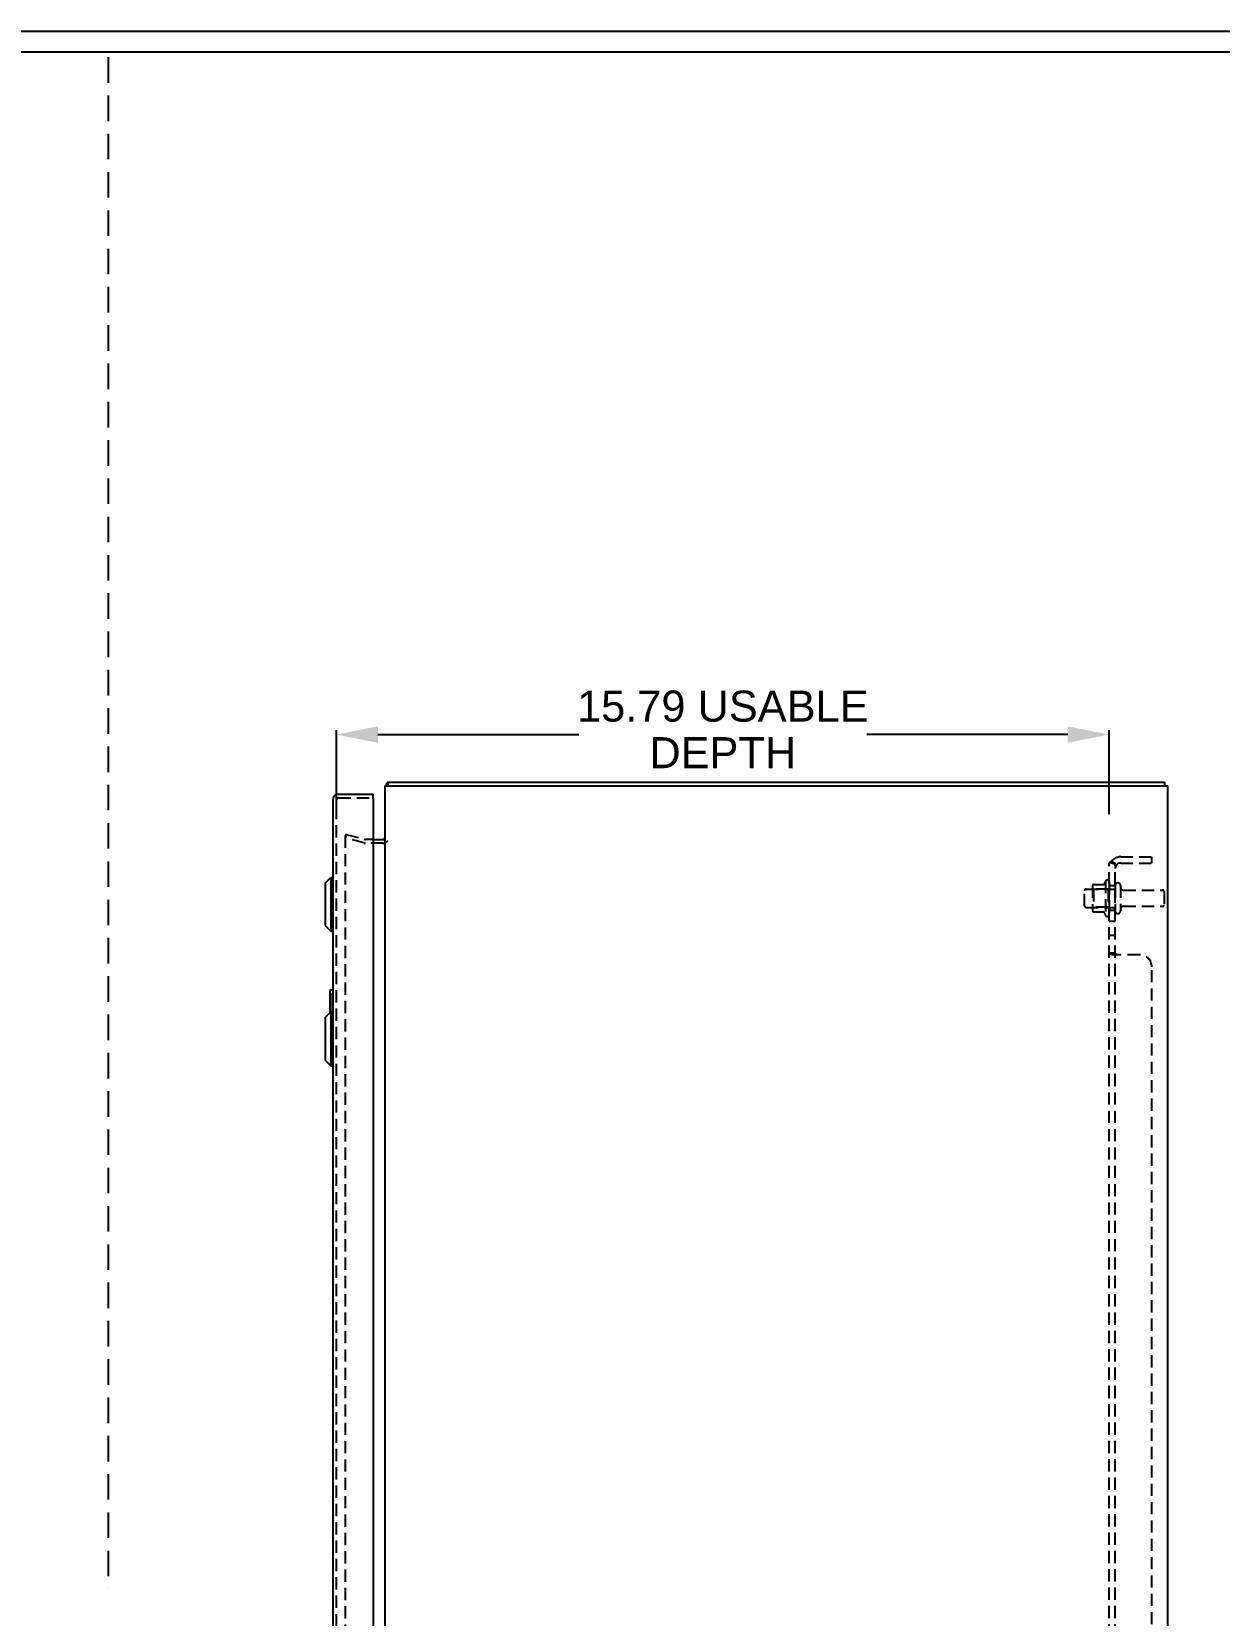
# Model space of a CAD drawing. Header units: inches. Extents: x 0 to 143, y 0 to 92.
# Drawn here: x 69.99 to 94.26, y 59.69 to 92.07 of the extents above; entities that cross this region are included whole.
import ezdxf
from ezdxf.enums import TextEntityAlignment as Align

# ---------------------------------------------------------------- set-up
doc = ezdxf.new("R2010")
doc.units = ezdxf.units.IN
doc.header["$MEASUREMENT"] = 0
doc.linetypes.add('HIDDEN', pattern=[0.375, 0.25, -0.125])
doc.linetypes.add('HIDDEN2', pattern=[0.1875, 0.125, -0.0625])
for name, color, linetype in [('DEFAULT_2', 8, 'HIDDEN'), ('DIMENSIONS', 7, 'Continuous'), ('DOOR_ASSEMBLY', 7, 'Continuous'), ('SUBPANEL', 7, 'Continuous')]:
    doc.layers.add(name, color=color, linetype=linetype)
doc.layers.add('MidPoint', color=210, linetype='HIDDEN2', plot=False)
doc.styles.add('Fields', font='simplex.shx', dxfattribs={"height": 0.185})
doc.styles.get("Standard").update_dxf_attribs({"font": 'arial.ttf'})
doc.dimstyles.new('DIMSTYLE_1', dxfattribs={"dimtxt": 0.634328, "dimasz": 0.845771, "dimexe": 0.09, "dimexo": 0.07, "dimgap": 0.0375, "dimtad": 0, "dimtih": 1, "dimtoh": 1, "dimzin": 4, "dimdsep": 46, "dimtxsty": 'Standard', "dimblk": '_FILLED', "dimblk1": '_FILLED', "dimblk2": '_FILLED', "dimcen": 0.09, "dimadec": 3, "dimazin": 1, "dimtfac": 1, "dimtdec": 3, "dimtofl": 0, "dimtmove": 0, "dimatfit": 3, "dimldrblk": '_FILLED', "dimfxl": 1, "dimtolj": 1, "dimtzin": 4, "dimarcsym": 0})

# ---------------------------------------------------------------- blocks, each defined once
blk = doc.blocks.new('RG_Master_Ver_4_2_2')
at = {"color": 3}
blk.add_line((34.0276, 21.856), (0.25, 21.856), dxfattribs=at)
blk.add_lwpolyline([(0, -0.044), (34.25, -0.044), (34.25, 21.956), (0, 21.956)], close=True, dxfattribs=at)
at = {"layer": 'MidPoint'}
blk.add_line((17.1412, 21.831), (17.1412, 14.331), dxfattribs=at)
at = {"style": 'Fields'}
for tag, p in [('DESCRIPTION_3', (13.1158, 1.307)), ('DRN_3', (15.4724, 1.307)), ('CHK_3', (16.5293, 1.307)), ('APP_3', (17.5522, 1.307)), ('DATE_3', (18.8294, 1.307)), ('CUSTOMER', (28.9966, 1.2135)), ('DRAWING_DESC', (32.2295, 1.2455)), ('DESCRIPTION_2', (13.1158, 0.9513)), ('DRN_2', (15.4724, 0.9513)), ('CHK_2', (16.5293, 0.9513)), ('APP_2', (17.5522, 0.9513)), ('DATE_2', (18.8294, 0.9513)), ('SIZE', (30.7145, 0.8944)), ('DRAWING_#', (32.125, 0.8944)), ('REV', (33.5429, 0.8944)), ('DESCRIPTION_1', (13.1158, 0.5956)), ('DRN_1', (15.4724, 0.5956)), ('CHK_1', (16.5293, 0.5956)), ('APP_1', (17.5522, 0.5956)), ('DATE_1', (18.8294, 0.5956)), ('PROJECT_#', (28.9813, 0.5809)), ('DRN_BY', (30.875, 0.5245)), ('CHK_BY', (31.7615, 0.5245)), ('APP_BY', (32.75, 0.5245)), ('SCALE', (33.6518, 0.5245)), ('PROJECT_NAME', (29.021, 0.1759)), ('SHEETNUM', (32.7527, 0.1759)), ('TTL_SHTS', (33.5471, 0.1759))]:
    blk.add_attdef(tag, text='', height=0.125, dxfattribs=at).set_placement(p, align=Align.CENTER)
at = {"style": 'Fields', "flags": 9}
blk.add_attdef('WD_TB', (9.9529, 0.1939), '', height=0.0638, dxfattribs=at)
blk = doc.blocks.new('_FILLED')
at = {"color": 0, "linetype": 'ByBlock'}
blk.add_solid([(0, 0), (-1, 0.2), (-1, -0.2)], dxfattribs=at)
blk = doc.blocks.new('*D10')
at = {"layer": 'Defpoints', "color": 0, "linetype": 'Continuous', "transparency": 16777216}
for p in [(76.216, 77.698), (76.216, 76), (92.009, 76)]:
    blk.add_point(p, dxfattribs=at)
at = {"layer": 'DIMENSIONS', "color": 0, "linetype": 'Continuous', "lineweight": -2, "transparency": 16777216}
for p, q in [((76.216, 76.07), (76.216, 77.788)), ((77.062, 77.698), (81.167, 77.698)), ((91.163, 77.698), (87.058, 77.698)), ((92.009, 76.07), (92.009, 77.788))]:
    blk.add_line(p, q, dxfattribs=at)
at = {"layer": 'DIMENSIONS', "color": 0, "linetype": 'Continuous', "lineweight": -2, "transparency": 16777216, "xscale": 0.8457711443000001, "yscale": 0.8457711443000001, "zscale": 0.8457711443000001, "rotation": 180}
blk.add_blockref('_FILLED', (76.216, 77.698), dxfattribs=at)
at = {"layer": 'DIMENSIONS', "color": 0, "linetype": 'Continuous', "lineweight": -2, "transparency": 16777216, "xscale": 0.8457711443000001, "yscale": 0.8457711443000001, "zscale": 0.8457711443000001}
blk.add_blockref('_FILLED', (92.009, 77.698), dxfattribs=at)
at = {"layer": 'DIMENSIONS', "color": 0, "linetype": 'Continuous', "transparency": 16777216, "insert": (84.113, 78.597), "char_height": 0.63433, "width": 5.95184, "attachment_point": 2, "line_spacing_factor": 0.9}
blk.add_mtext('\\A1;15.79 USABLE\\PDEPTH', dxfattribs=at)

msp = doc.modelspace()

# ---------------------------------------------------------------- linework, layer by layer
at = {"color": 7, "linetype": 'Continuous'}
for p, q in [((77.27203, 76.65304), (77.27203, 76.72804)), ((93.14603, 76.65304), (93.14603, 76.72804))]:
    msp.add_line(p, q, dxfattribs=at)
at = {"color": 3, "linetype": 'Continuous'}
for p, q in [((77.27203, 76.72804), (93.14603, 76.72804)), ((77.20903, 40.80304), (77.20903, 76.65304)), ((77.20903, 76.65304), (93.20903, 76.65304)), ((93.20903, 40.80304), (93.20903, 76.65304)), ((76.96603, 75.55304), (77.16703, 75.55304))]:
    msp.add_line(p, q, dxfattribs=at)
for points in [[(77.25779, 76.71385), (77.25899, 76.71604), (77.26018, 76.7181), (77.26134, 76.71998), (77.26252, 76.72172), (77.26381, 76.72338), (77.26512, 76.72481), (77.26642, 76.72595), (77.26768, 76.72681), (77.2689, 76.72742), (77.27004, 76.7278), (77.27109, 76.72799), (77.27203, 76.72804)], [(77.2469, 76.69722), (77.24844, 76.69878), (77.24991, 76.70056), (77.25133, 76.70254), (77.25271, 76.70469), (77.25404, 76.70695), (77.25533, 76.70927), (77.25779, 76.71385)]]:
    msp.add_lwpolyline(points, dxfattribs=at)
for centre, radius, start, end in [((77.32603, 76.61104), 0.117, 132.556918, 158.957349), ((77.16703, 75.59504), 0.042, 270, 0)]:
    msp.add_arc(centre, radius, start, end, dxfattribs=at)
at = {"layer": 'DEFAULT_2', "color": 8, "linetype": 'HIDDEN'}
for p, q in [((76.41581, 75.65735), (76.3964, 75.58491)), ((76.3965, 75.63237), (76.3964, 75.63034)), ((76.3964, 75.63034), (76.3964, 41.82574)), ((76.78252, 75.48145), (76.3964, 75.58491)), ((76.41572, 75.65034), (76.41465, 75.65031)), ((76.41581, 75.65735), (76.80193, 75.55389)), ((76.96603, 75.55304), (76.8084, 75.55304)), ((77.16703, 75.47804), (76.8084, 75.47804)), ((91.50903, 74.19554), (91.50903, 74.51054)), ((91.53903, 74.54054), (92.13403, 74.54054)), ((91.67303, 74.60866), (91.67303, 74.09742)), ((91.69303, 74.53654), (91.67303, 74.55654)), ((91.68357, 74.63054), (91.91122, 74.63054)), ((91.69303, 74.53654), (91.69303, 74.16954)), ((91.98903, 74.53654), (91.69303, 74.53654)), ((91.93903, 74.70888), (91.93903, 73.9972)), ((91.98903, 74.53654), (92.00903, 74.55654)), ((91.98903, 74.53654), (91.98903, 74.16954)), ((92.00903, 74.68718), (92.00903, 74.0189)), ((92.13403, 74.61054), (92.13403, 74.09554)), ((92.24403, 74.61054), (92.24403, 74.09554)), ((92.30653, 74.51804), (93.10403, 74.51804)), ((93.13403, 74.48804), (93.13403, 74.21804)), ((91.53903, 74.16554), (92.13403, 74.16554)), ((91.69303, 74.16954), (91.67303, 74.14954)), ((91.98903, 74.16954), (91.69303, 74.16954)), ((91.98903, 74.16954), (92.00903, 74.14954)), ((92.30653, 74.18804), (93.10403, 74.18804)), ((91.68357, 74.07554), (91.91121, 74.07554))]:
    msp.add_line(p, q, dxfattribs=at)
for points in [[(76.41465, 75.65031), (76.41271, 75.6501), (76.4108, 75.64968), (76.40894, 75.64907), (76.40715, 75.64826), (76.40545, 75.64728), (76.40385, 75.64612), (76.40237, 75.6448), (76.40103, 75.64333), (76.39984, 75.64173), (76.39881, 75.64002), (76.39796, 75.6382), (76.39728, 75.63631), (76.39679, 75.63435), (76.3965, 75.63237)], [(76.42046, 75.64973), (76.41853, 75.65012), (76.4166, 75.65032), (76.41572, 75.65034)]]:
    msp.add_lwpolyline(points, dxfattribs=at)
for centre, radius, start, end in [((76.8084, 75.57804), 0.1, 255, 270), ((76.8084, 75.57804), 0.025, 255, 270), ((77.16703, 75.59504), 0.117, 270, 326.900175), ((91.53903, 74.51054), 0.03, 90, 180), ((91.81423, 74.60866), 0.1412, 174.791949, 180), ((91.68357, 74.62054), 0.01, 90, 174.80617), ((91.8925, 74.64054), 0.01, 270, 336.032072), ((92.53921, 74.35304), 0.69774, 149.336868, 156.032072), ((91.97067, 74.68718), 0.03836, 0, 145.550335), ((92.18903, 74.61054), 0.055, 0, 180), ((92.30653, 74.58054), 0.0625, 180, 270), ((93.10403, 74.48804), 0.03, 0, 90), ((91.53903, 74.19554), 0.03, 180, 270), ((92.30653, 74.12554), 0.0625, 90, 180), ((93.10403, 74.21804), 0.03, 270, 0), ((91.81423, 74.09742), 0.1412, 180, 185.208051), ((91.68357, 74.08554), 0.01, 185.19383, 270), ((91.8925, 74.06554), 0.01, 23.967928, 90), ((92.53921, 74.35304), 0.69774, 203.967928, 210.663132), ((91.97067, 74.0189), 0.03836, 214.449665, 0), ((92.18903, 74.09554), 0.055, 180, 0)]:
    msp.add_arc(centre, radius, start, end, dxfattribs=at)
at = {"layer": 'DOOR_ASSEMBLY', "color": 3, "linetype": 'Continuous'}
for p, q in [((76.25803, 76.47804), (76.96603, 76.47804)), ((76.14103, 76.36104), (76.14103, 41.09504)), ((76.96603, 76.38804), (76.96603, 41.06804))]:
    msp.add_line(p, q, dxfattribs=at)
at = {"layer": 'DOOR_ASSEMBLY', "color": 8, "linetype": 'HIDDEN'}
for p, q in [((76.25803, 76.40304), (76.95103, 76.40304)), ((76.21603, 41.09504), (76.21603, 76.36104))]:
    msp.add_line(p, q, dxfattribs=at)
at = {"layer": 'DOOR_ASSEMBLY', "color": 7, "linetype": 'Continuous'}
for p, q in [((76.96603, 76.40304), (76.95103, 76.40304)), ((76.96603, 76.40304), (76.96603, 76.47804)), ((75.98355, 74.66111), (76.10166, 74.77922)), ((75.98355, 74.66111), (75.98355, 73.79497)), ((76.10166, 74.77922), (76.10166, 73.67686)), ((76.10166, 74.77922), (76.14103, 74.77922)), ((75.98355, 73.79497), (76.10166, 73.67686)), ((76.10166, 73.67686), (76.14103, 73.67686)), ((76.08103, 72.46304), (76.08103, 72.00859)), ((76.09603, 72.47804), (76.14103, 72.47804)), ((76.1277, 72.37804), (76.1277, 72.02922)), ((75.98355, 71.91111), (76.10166, 72.02922)), ((75.98355, 71.91111), (75.98355, 71.04497)), ((76.10166, 72.02922), (76.10166, 70.92686)), ((76.10166, 72.02922), (76.14103, 72.02922)), ((75.98355, 71.04497), (76.10166, 70.92686)), ((76.10166, 70.92686), (76.14103, 70.92686))]:
    msp.add_line(p, q, dxfattribs=at)
msp.add_lwpolyline([(76.12603, 72.41421), (76.12652, 72.40853), (76.12692, 72.40268), (76.12726, 72.39668), (76.1275, 72.39057), (76.12765, 72.38435), (76.1277, 72.37804)], dxfattribs=at)
at = {"layer": 'DOOR_ASSEMBLY', "color": 3, "linetype": 'Continuous'}
for centre, radius, start, end in [((76.25803, 76.36104), 0.117, 90, 180), ((76.95103, 76.38804), 0.015, 0, 90)]:
    msp.add_arc(centre, radius, start, end, dxfattribs=at)
at = {"layer": 'DOOR_ASSEMBLY', "color": 8, "linetype": 'HIDDEN'}
msp.add_arc((76.25803, 76.36104), 0.042, 90, 180, dxfattribs=at)
at = {"layer": 'DOOR_ASSEMBLY', "color": 7, "linetype": 'Continuous'}
for centre, start, end in [((76.09603, 72.46304), 90, 180), ((76.12603, 72.46304), 0, 90)]:
    msp.add_arc(centre, 0.015, start, end, dxfattribs=at)
at = {"layer": 'SUBPANEL', "color": 8, "linetype": 'HIDDEN'}
for p, q in [((92.06299, 75.11033), (92.15953, 75.03093)), ((92.24603, 75.19679), (92.88403, 75.19679)), ((92.88403, 75.07179), (92.88403, 75.19679)), ((92.00903, 42.38429), (92.00903, 75.07179)), ((92.13403, 75.07179), (92.00903, 75.07179)), ((92.08464, 75.07006), (92.08589, 75.06977)), ((92.08589, 75.06977), (92.08717, 75.06947)), ((92.08717, 75.06947), (92.08847, 75.06914)), ((92.08847, 75.06914), (92.08981, 75.0688)), ((92.08981, 75.0688), (92.09116, 75.06844)), ((92.09116, 75.06844), (92.09254, 75.06807)), ((92.09465, 75.06746), (92.09608, 75.06704)), ((92.09608, 75.06704), (92.09755, 75.0666)), ((92.09755, 75.0666), (92.09903, 75.06613)), ((92.09903, 75.06613), (92.10055, 75.06565)), ((92.10055, 75.06565), (92.10209, 75.06514)), ((92.10209, 75.06514), (92.10367, 75.0646)), ((92.10367, 75.0646), (92.10527, 75.06404)), ((92.10527, 75.06404), (92.10691, 75.06346)), ((92.12038, 75.05804), (92.12189, 75.05736)), ((92.12189, 75.05736), (92.12335, 75.05669)), ((92.13403, 42.38429), (92.13403, 75.07179)), ((92.24603, 75.07179), (92.88403, 75.07179)), ((92.13403, 74.60304), (92.00903, 74.60304)), ((92.13403, 74.10304), (92.00903, 74.10304)), ((92.13403, 73.87482), (92.00903, 73.87482)), ((92.13403, 73.59382), (92.00903, 73.59382)), ((92.13403, 73.23214), (92.00903, 73.23214)), ((92.63403, 73.19679), (92.06299, 73.19679)), ((92.15955, 73.20435), (92.15903, 73.20576)), ((92.16007, 73.20148), (92.1599, 73.20293)), ((92.88403, 44.50929), (92.88403, 72.94679))]:
    msp.add_line(p, q, dxfattribs=at)
for points in [[(92.06299, 75.11033), (92.06122, 75.10839), (92.05915, 75.10649), (92.05676, 75.10463), (92.05409, 75.10283), (92.05116, 75.10109), (92.04802, 75.09942), (92.04473, 75.09781), (92.04135, 75.09626), (92.038, 75.09477), (92.0314, 75.0919)], [(92.0314, 75.0919), (92.02824, 75.09048), (92.02529, 75.08909), (92.02249, 75.08766), (92.01979, 75.08614), (92.01729, 75.08454), (92.01503, 75.08283), (92.01313, 75.08108), (92.01165, 75.07935), (92.01056, 75.07766), (92.0098, 75.07602), (92.00933, 75.07447), (92.0091, 75.07305), (92.00903, 75.07179)], [(92.07772, 75.07179), (92.07719, 75.07179), (92.07668, 75.0718), (92.0762, 75.07181), (92.07575, 75.07182), (92.07533, 75.07183), (92.07497, 75.07185), (92.07466, 75.07186), (92.07444, 75.07188), (92.0743, 75.07189), (92.07427, 75.07189)], [(92.07427, 75.07189), (92.07433, 75.07188), (92.07447, 75.07187), (92.0747, 75.07185), (92.07499, 75.07181), (92.07535, 75.07177), (92.07575, 75.07172), (92.07619, 75.07165), (92.07667, 75.07159), (92.07716, 75.07151), (92.07768, 75.07143), (92.07821, 75.07134), (92.07876, 75.07125), (92.07931, 75.07115), (92.07988, 75.07104), (92.08045, 75.07094), (92.08103, 75.07082), (92.08162, 75.07071), (92.08221, 75.07059), (92.08281, 75.07046), (92.08341, 75.07033), (92.08402, 75.0702), (92.08464, 75.07006)], [(92.09254, 75.06807), (92.09394, 75.06767), (92.09465, 75.06746)], [(92.10691, 75.06346), (92.10859, 75.06284), (92.10944, 75.06253), (92.1103, 75.0622), (92.11116, 75.06187), (92.11203, 75.06153), (92.1129, 75.06119), (92.11377, 75.06084), (92.11463, 75.06049), (92.11549, 75.06014), (92.11634, 75.05979), (92.11718, 75.05943), (92.118, 75.05908), (92.11881, 75.05873), (92.1196, 75.05839), (92.12038, 75.05804)], [(92.12335, 75.05669), (92.12476, 75.05603), (92.12545, 75.0557), (92.12613, 75.05537), (92.1268, 75.05504), (92.12746, 75.05471), (92.12811, 75.05439), (92.12875, 75.05406), (92.12939, 75.05373), (92.13001, 75.05341), (92.13063, 75.05309), (92.13123, 75.05277), (92.13183, 75.05245), (92.13241, 75.05213), (92.13298, 75.05182), (92.13354, 75.05151), (92.13409, 75.0512), (92.13462, 75.05089), (92.13514, 75.05059), (92.13564, 75.05029), (92.13612, 75.05001), (92.13657, 75.04974), (92.13697, 75.04948), (92.13734, 75.04926), (92.13764, 75.04906), (92.13787, 75.04892), (92.13801, 75.04882)], [(92.14871, 75.04798), (92.14689, 75.04995), (92.14506, 75.05199), (92.14326, 75.05407), (92.1415, 75.0562), (92.13977, 75.05845), (92.13821, 75.06069), (92.13688, 75.06285), (92.1358, 75.06491), (92.13499, 75.06686), (92.13443, 75.06867), (92.13413, 75.07031), (92.13403, 75.07179)], [(92.13801, 75.04882), (92.13808, 75.04878), (92.13806, 75.04879), (92.13796, 75.04885), (92.13781, 75.04897), (92.13759, 75.04912), (92.13734, 75.04931), (92.13705, 75.04953), (92.13672, 75.04977), (92.13637, 75.05004), (92.136, 75.05032), (92.13561, 75.05063), (92.13521, 75.05095), (92.13479, 75.05129), (92.13435, 75.05164)], [(92.15953, 75.03093), (92.15989, 75.03153), (92.16007, 75.0322), (92.16007, 75.03295), (92.1599, 75.03378), (92.15955, 75.0347), (92.15903, 75.03572), (92.15832, 75.03687), (92.1574, 75.03816), (92.15625, 75.03961), (92.15493, 75.04117), (92.15356, 75.04271), (92.15209, 75.04432), (92.14871, 75.04798)], [(92.00933, 73.22966), (92.0091, 73.23098), (92.00903, 73.23214)], [(92.01503, 73.22156), (92.01313, 73.2233), (92.01166, 73.22499), (92.01056, 73.22663), (92.0098, 73.2282), (92.00933, 73.22966), (92.0091, 73.23097), (92.00903, 73.23214)], [(92.01729, 73.21985), (92.01503, 73.22156), (92.01313, 73.2233), (92.01165, 73.225)], [(92.02824, 73.21381), (92.02529, 73.21522), (92.02249, 73.21668), (92.01979, 73.21823), (92.01729, 73.21985)], [(92.03467, 73.21098), (92.0314, 73.21239), (92.02824, 73.21381)], [(92.06299, 73.19679), (92.06122, 73.1982), (92.05915, 73.19961), (92.05676, 73.20104), (92.05408, 73.20247), (92.05115, 73.2039), (92.04802, 73.20533), (92.04473, 73.20676), (92.03467, 73.21098)], [(92.05676, 73.20104), (92.05409, 73.20247), (92.05116, 73.2039), (92.04802, 73.20533)], [(92.13443, 73.2296), (92.13413, 73.2309), (92.13403, 73.23214)], [(92.13977, 73.22279), (92.13821, 73.22417), (92.13688, 73.22554), (92.1358, 73.22691), (92.13499, 73.22827), (92.13444, 73.2296), (92.13413, 73.2309), (92.13403, 73.23214)], [(92.14149, 73.22144), (92.13977, 73.22279), (92.13821, 73.22417), (92.13688, 73.22554)], [(92.14506, 73.21892), (92.14326, 73.22017), (92.1415, 73.22144)], [(92.1574, 73.20858), (92.15625, 73.21002), (92.15493, 73.21141), (92.15356, 73.21267), (92.15209, 73.21389), (92.15045, 73.21515), (92.14871, 73.2164), (92.14689, 73.21766), (92.14506, 73.21892)], [(92.15953, 73.19679), (92.15989, 73.19841), (92.16007, 73.19998), (92.16007, 73.20148), (92.1599, 73.20293), (92.15955, 73.20436), (92.15903, 73.20576), (92.15832, 73.20717), (92.1574, 73.20858), (92.15625, 73.21002), (92.15493, 73.21141), (92.15356, 73.21267)], [(92.15953, 73.19679), (92.15989, 73.19841), (92.16007, 73.19998)]]:
    msp.add_lwpolyline(points, dxfattribs=at)
for centre, radius, start, end in [((92.24603, 74.95979), 0.237, 90, 180), ((92.24603, 74.95979), 0.112, 90, 180), ((92.63403, 72.94679), 0.25, 0, 90)]:
    msp.add_arc(centre, radius, start, end, dxfattribs=at)

# ---------------------------------------------------------------- block references
at = {"xscale": 4.175182481751825, "yscale": 4.175182481751825, "zscale": 4.175182481751825}
msp.add_blockref('RG_Master_Ver_4_2_2', (-0.01704, 0.3969), dxfattribs=at)

# ---------------------------------------------------------------- dimensions: what is measured, and where the dimension line sits
at = {"layer": 'DIMENSIONS', "color": 2, "linetype": 'Continuous'}
dim = msp.add_linear_dim(base=(76.21603, 77.69848), p1=(92.00903, 76.00008), p2=(76.21603, 76.00008), angle=180, text='<> USABLE\\PDEPTH', dimstyle='DIMSTYLE_1', dxfattribs=at)
dim.commit()
dim.dimension.update_dxf_attribs({"geometry": '*D10', "text_midpoint": (84.11253, 77.69848), "dimtype": 160})

doc.saveas('drawing.dxf')
